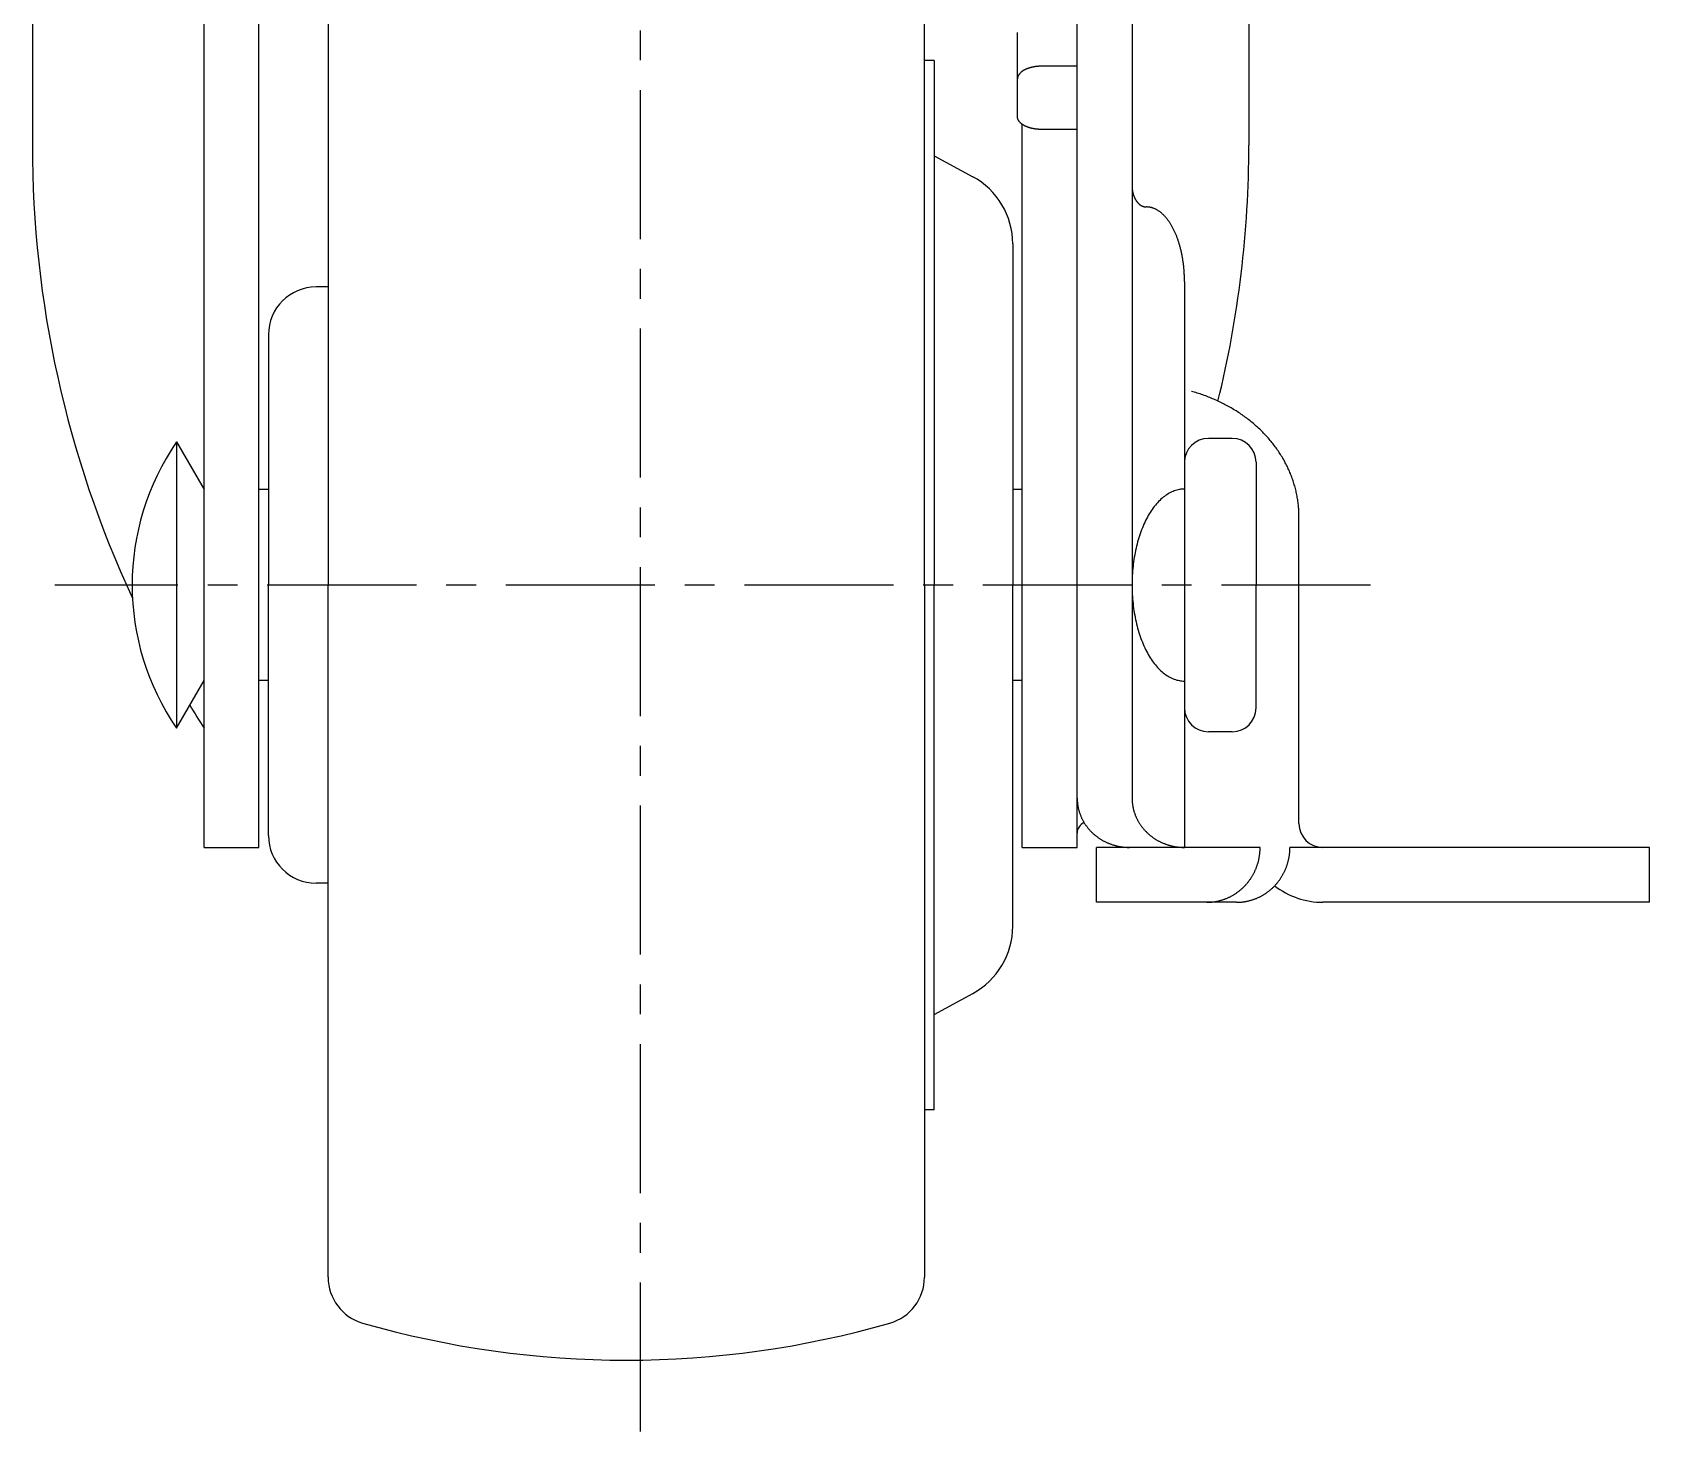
# Model space of a CAD drawing. Extents: x 1 to 225, y -6 to 248.
# Drawn here: x 25.1 to 92.9, y 44.5 to 103.2 of the extents above; entities that cross this region are included whole.
import ezdxf

# ---------------------------------------------------------------- set-up
doc = ezdxf.new("R2010")
doc.units = 0
doc.header["$LTSCALE"] = 5
doc.linetypes.add('CENTER', pattern=[2, 1.25, -0.25, 0.25, -0.25])
doc.layers.get('0').update_dxf_attribs({"linetype": 'CONTINUOUS'})
doc.layers.add('CENTER', color=1, linetype='CENTER')

msp = doc.modelspace()

# ---------------------------------------------------------------- linework, layer by layer
at = {"color": 7, "linetype": 'CONTINUOUS'}
for p, q in [((25.058877, 122.14), (25.058877, 98.447997)), ((32.258877, 69), (32.258877, 115.008858)), ((34.558877, 69), (34.558877, 115.01761)), ((68.858877, 69), (68.858877, 115.008858)), ((71.158877, 113.189873), (71.158877, 71.070846)), ((37.458877, 109.020542), (37.458877, 80)), ((62.458877, 80), (62.458877, 109.020542)), ((76.058877, 104.402579), (76.058877, 98.447997)), ((66.358877, 99.633305), (66.358877, 103.173574)), ((62.858877, 102), (62.458877, 102)), ((62.858877, 102), (62.858877, 80)), ((68.858877, 101.752982), (67.358877, 101.752982)), ((66.558877, 69), (66.558877, 99.315354)), ((68.858877, 99.103386), (67.358877, 99.103386)), ((62.858877, 98), (64.481162, 97.122619)), ((66.158877, 94.307899), (66.158877, 80)), ((37.458877, 92.5), (36.958877, 92.5)), ((73.358877, 92.73), (73.358877, 69)), ((34.958877, 90.5), (34.958877, 80)), ((75.358877, 86.15), (74.358877, 86.15)), ((31.104176, 86), (31.104176, 74)), ((31.104176, 86), (32.258877, 84)), ((76.358877, 85.15), (76.358877, 80)), ((34.958877, 84), (34.558877, 84)), ((66.558877, 84), (66.158877, 84)), ((78.158877, 70), (78.158877, 82.863641)), ((34.958877, 69.5), (34.958877, 80)), ((37.458877, 50.979458), (37.458877, 80)), ((62.458877, 80), (62.458877, 50.979458)), ((62.858877, 58), (62.858877, 80)), ((66.158877, 65.692101), (66.158877, 80)), ((76.358877, 74.85), (76.358877, 80)), ((31.104176, 74), (32.258877, 76)), ((34.958877, 76), (34.558877, 76)), ((66.558877, 76), (66.158877, 76)), ((75.358877, 73.85), (74.358877, 73.85)), ((32.258877, 69), (34.558877, 69)), ((66.558877, 69), (68.858877, 69)), ((76.528877, 69), (69.668877, 69)), ((69.668877, 66.7), (69.668877, 69)), ((92.858877, 69), (77.778877, 69)), ((92.858877, 66.7), (92.858877, 69)), ((37.458877, 67.5), (36.958877, 67.5)), ((75.538877, 66.7), (69.668877, 66.7)), ((92.858877, 66.7), (79.158877, 66.7)), ((62.858877, 62), (64.481162, 62.877381)), ((62.858877, 58), (62.458877, 58))]:
    msp.add_line(p, q, dxfattribs=at)
for points in [[(67.3589, 101.753, 0), (67.3466, 101.753, 0), (67.3343, 101.753, 0), (67.3221, 101.753, 0), (67.3098, 101.752, 0), (67.2976, 101.752, 0), (67.2853, 101.752, 0), (67.2731, 101.751, 0), (67.2609, 101.75, 0), (67.2487, 101.75, 0), (67.2365, 101.749, 0), (67.2243, 101.748, 0), (67.2121, 101.747, 0), (67.2, 101.746, 0), (67.1879, 101.745, 0), (67.1758, 101.744, 0), (67.1638, 101.743, 0), (67.1518, 101.741, 0), (67.1398, 101.74, 0), (67.1278, 101.739, 0), (67.1159, 101.737, 0), (67.104, 101.735, 0), (67.0922, 101.734, 0), (67.0804, 101.732, 0), (67.0686, 101.73, 0), (67.0569, 101.728, 0), (67.0452, 101.726, 0), (67.0336, 101.724, 0), (67.022, 101.722, 0), (67.0105, 101.72, 0), (66.999, 101.717, 0), (66.9876, 101.715, 0), (66.9762, 101.713, 0), (66.9649, 101.71, 0), (66.9536, 101.708, 0), (66.9424, 101.705, 0), (66.9313, 101.702, 0), (66.9203, 101.699, 0), (66.9093, 101.696, 0), (66.8983, 101.693, 0), (66.8875, 101.69, 0), (66.8767, 101.687, 0), (66.866, 101.684, 0), (66.8553, 101.681, 0), (66.8448, 101.678, 0), (66.8343, 101.674, 0), (66.8239, 101.671, 0), (66.8136, 101.667, 0), (66.8033, 101.664, 0), (66.7931, 101.66, 0), (66.7831, 101.656, 0), (66.7731, 101.653, 0), (66.7632, 101.649, 0), (66.7534, 101.645, 0), (66.7436, 101.641, 0), (66.734, 101.637, 0), (66.7245, 101.633, 0), (66.715, 101.629, 0), (66.7057, 101.624, 0), (66.6965, 101.62, 0), (66.6873, 101.616, 0), (66.6783, 101.611, 0), (66.6693, 101.607, 0), (66.6605, 101.602, 0), (66.6518, 101.598, 0), (66.6431, 101.593, 0), (66.6346, 101.588, 0), (66.6262, 101.584, 0), (66.6179, 101.579, 0), (66.6097, 101.574, 0), (66.6017, 101.569, 0), (66.5937, 101.564, 0), (66.5859, 101.559, 0), (66.5781, 101.554, 0), (66.5705, 101.549, 0), (66.563, 101.544, 0), (66.5557, 101.539, 0), (66.5484, 101.533, 0), (66.5413, 101.528, 0), (66.5343, 101.523, 0), (66.5274, 101.517, 0), (66.5207, 101.512, 0), (66.514, 101.507, 0), (66.5075, 101.501, 0), (66.5011, 101.495, 0), (66.4949, 101.49, 0), (66.4888, 101.484, 0), (66.4828, 101.479, 0), (66.477, 101.473, 0), (66.4712, 101.467, 0), (66.4657, 101.461, 0), (66.4602, 101.455, 0), (66.4549, 101.45, 0), (66.4497, 101.444, 0), (66.4447, 101.438, 0), (66.4398, 101.432, 0), (66.435, 101.426, 0), (66.4304, 101.42, 0), (66.4259, 101.414, 0), (66.4215, 101.408, 0), (66.4173, 101.402, 0), (66.4133, 101.395, 0), (66.4093, 101.389, 0), (66.4056, 101.383, 0), (66.4019, 101.377, 0), (66.3984, 101.371, 0), (66.3951, 101.364, 0), (66.3919, 101.358, 0), (66.3888, 101.352, 0), (66.3859, 101.346, 0), (66.3832, 101.339, 0), (66.3806, 101.333, 0), (66.3781, 101.326, 0), (66.3758, 101.32, 0), (66.3736, 101.314, 0), (66.3716, 101.307, 0), (66.3697, 101.301, 0), (66.368, 101.294, 0), (66.3664, 101.288, 0), (66.365, 101.281, 0), (66.3637, 101.275, 0), (66.3626, 101.269, 0), (66.3616, 101.262, 0), (66.3608, 101.256, 0), (66.3601, 101.249, 0), (66.3596, 101.243, 0), (66.3592, 101.236, 0), (66.359, 101.23, 0), (66.3589, 101.223, 0)], [(67.3589, 99.1034, 0), (67.3466, 99.1034, 0), (67.3343, 99.1035, 0), (67.3221, 99.1037, 0), (67.3098, 99.104, 0), (67.2976, 99.1044, 0), (67.2853, 99.1048, 0), (67.2731, 99.1053, 0), (67.2609, 99.1059, 0), (67.2487, 99.1066, 0), (67.2365, 99.1074, 0), (67.2243, 99.1082, 0), (67.2121, 99.1091, 0), (67.2, 99.1101, 0), (67.1879, 99.1112, 0), (67.1758, 99.1123, 0), (67.1638, 99.1136, 0), (67.1518, 99.1149, 0), (67.1398, 99.1163, 0), (67.1278, 99.1177, 0), (67.1159, 99.1193, 0), (67.104, 99.1209, 0), (67.0922, 99.1226, 0), (67.0804, 99.1244, 0), (67.0686, 99.1262, 0), (67.0569, 99.1281, 0), (67.0452, 99.1301, 0), (67.0336, 99.1322, 0), (67.022, 99.1344, 0), (67.0105, 99.1366, 0), (66.999, 99.1389, 0), (66.9876, 99.1413, 0), (66.9762, 99.1437, 0), (66.9649, 99.1462, 0), (66.9536, 99.1488, 0), (66.9424, 99.1515, 0), (66.9313, 99.1543, 0), (66.9203, 99.1571, 0), (66.9093, 99.16, 0), (66.8983, 99.1629, 0), (66.8875, 99.166, 0), (66.8767, 99.1691, 0), (66.866, 99.1722, 0), (66.8553, 99.1755, 0), (66.8448, 99.1788, 0), (66.8343, 99.1822, 0), (66.8239, 99.1856, 0), (66.8136, 99.1891, 0), (66.8033, 99.1927, 0), (66.7931, 99.1963, 0), (66.7831, 99.2001, 0), (66.7731, 99.2038, 0), (66.7632, 99.2077, 0), (66.7534, 99.2116, 0), (66.7436, 99.2155, 0), (66.734, 99.2196, 0), (66.7245, 99.2237, 0), (66.715, 99.2278, 0), (66.7057, 99.232, 0), (66.6965, 99.2363, 0), (66.6873, 99.2407, 0), (66.6783, 99.2451, 0), (66.6693, 99.2495, 0), (66.6605, 99.254, 0), (66.6518, 99.2586, 0), (66.6431, 99.2632, 0), (66.6346, 99.2679, 0), (66.6262, 99.2726, 0), (66.6179, 99.2774, 0), (66.6097, 99.2823, 0), (66.6017, 99.2872, 0), (66.5937, 99.2921, 0), (66.5859, 99.2971, 0), (66.5781, 99.3022, 0), (66.5705, 99.3073, 0), (66.563, 99.3124, 0), (66.5557, 99.3176, 0), (66.5484, 99.3229, 0), (66.5413, 99.3282, 0), (66.5343, 99.3335, 0), (66.5274, 99.3389, 0), (66.5207, 99.3443, 0), (66.514, 99.3498, 0), (66.5075, 99.3553, 0), (66.5011, 99.3609, 0), (66.4949, 99.3665, 0), (66.4888, 99.3721, 0), (66.4828, 99.3778, 0), (66.477, 99.3835, 0), (66.4712, 99.3893, 0), (66.4657, 99.395, 0), (66.4602, 99.4009, 0), (66.4549, 99.4067, 0), (66.4497, 99.4126, 0), (66.4447, 99.4186, 0), (66.4398, 99.4245, 0), (66.435, 99.4305, 0), (66.4304, 99.4365, 0), (66.4259, 99.4426, 0), (66.4215, 99.4487, 0), (66.4173, 99.4548, 0), (66.4133, 99.4609, 0), (66.4093, 99.4671, 0), (66.4056, 99.4733, 0), (66.4019, 99.4795, 0), (66.3984, 99.4857, 0), (66.3951, 99.492, 0), (66.3919, 99.4982, 0), (66.3888, 99.5045, 0), (66.3859, 99.5109, 0), (66.3832, 99.5172, 0), (66.3806, 99.5236, 0), (66.3781, 99.5299, 0), (66.3758, 99.5363, 0), (66.3736, 99.5427, 0), (66.3716, 99.5491, 0), (66.3697, 99.5555, 0), (66.368, 99.562, 0), (66.3664, 99.5684, 0), (66.365, 99.5749, 0), (66.3637, 99.5814, 0), (66.3626, 99.5878, 0), (66.3616, 99.5943, 0), (66.3608, 99.6008, 0), (66.3601, 99.6073, 0), (66.3596, 99.6138, 0), (66.3592, 99.6203, 0), (66.359, 99.6268, 0), (66.3589, 99.6333, 0)], [(71.1589, 96.7466, 0), (71.1589, 96.7357, 0), (71.1591, 96.7247, 0), (71.1593, 96.7137, 0), (71.1596, 96.7028, 0), (71.16, 96.6918, 0), (71.1605, 96.6809, 0), (71.1611, 96.6699, 0), (71.1618, 96.659, 0), (71.1625, 96.6481, 0), (71.1634, 96.6372, 0), (71.1643, 96.6263, 0), (71.1654, 96.6154, 0), (71.1665, 96.6046, 0), (71.1677, 96.5938, 0), (71.169, 96.583, 0), (71.1704, 96.5722, 0), (71.1719, 96.5614, 0), (71.1735, 96.5507, 0), (71.1751, 96.54, 0), (71.1769, 96.5294, 0), (71.1787, 96.5187, 0), (71.1806, 96.5081, 0), (71.1826, 96.4976, 0), (71.1847, 96.4871, 0), (71.1869, 96.4766, 0), (71.1892, 96.4662, 0), (71.1915, 96.4558, 0), (71.194, 96.4454, 0), (71.1965, 96.4351, 0), (71.1991, 96.4248, 0), (71.2018, 96.4146, 0), (71.2045, 96.4045, 0), (71.2074, 96.3943, 0), (71.2104, 96.3843, 0), (71.2134, 96.3743, 0), (71.2165, 96.3643, 0), (71.2197, 96.3544, 0), (71.2229, 96.3446, 0), (71.2263, 96.3348, 0), (71.2297, 96.3251, 0), (71.2332, 96.3155, 0), (71.2368, 96.3059, 0), (71.2405, 96.2964, 0), (71.2442, 96.2869, 0), (71.2481, 96.2776, 0), (71.252, 96.2683, 0), (71.2559, 96.259, 0), (71.26, 96.2499, 0), (71.2641, 96.2408, 0), (71.2683, 96.2318, 0), (71.2726, 96.2228, 0), (71.277, 96.214, 0), (71.2814, 96.2052, 0), (71.2859, 96.1965, 0), (71.2904, 96.1879, 0), (71.2951, 96.1794, 0), (71.2998, 96.1709, 0), (71.3046, 96.1626, 0), (71.3094, 96.1543, 0), (71.3143, 96.1461, 0), (71.3193, 96.1381, 0), (71.3243, 96.1301, 0), (71.3294, 96.1222, 0), (71.3346, 96.1144, 0), (71.3399, 96.1067, 0), (71.3452, 96.099, 0), (71.3505, 96.0915, 0), (71.3559, 96.0841, 0), (71.3614, 96.0768, 0), (71.367, 96.0696, 0), (71.3726, 96.0624, 0), (71.3782, 96.0554, 0), (71.384, 96.0485, 0), (71.3897, 96.0417, 0), (71.3956, 96.035, 0), (71.4015, 96.0284, 0), (71.4074, 96.022, 0), (71.4134, 96.0156, 0), (71.4194, 96.0093, 0), (71.4255, 96.0032, 0), (71.4317, 95.9971, 0), (71.4379, 95.9912, 0), (71.4441, 95.9854, 0), (71.4504, 95.9797, 0), (71.4568, 95.9741, 0), (71.4631, 95.9686, 0), (71.4696, 95.9633, 0), (71.476, 95.9581, 0), (71.4826, 95.9529, 0), (71.4891, 95.9479, 0), (71.4957, 95.9431, 0), (71.5023, 95.9383, 0), (71.509, 95.9337, 0), (71.5157, 95.9292, 0), (71.5225, 95.9248, 0), (71.5293, 95.9205, 0), (71.5361, 95.9164, 0), (71.5429, 95.9124, 0), (71.5498, 95.9085, 0), (71.5567, 95.9047, 0), (71.5637, 95.9011, 0), (71.5707, 95.8976, 0), (71.5777, 95.8942, 0), (71.5847, 95.891, 0), (71.5918, 95.8878, 0), (71.5988, 95.8849, 0), (71.606, 95.882, 0), (71.6131, 95.8793, 0), (71.6202, 95.8767, 0), (71.6274, 95.8742, 0), (71.6346, 95.8719, 0), (71.6418, 95.8696, 0), (71.6491, 95.8676, 0), (71.6563, 95.8656, 0), (71.6636, 95.8638, 0), (71.6708, 95.8621, 0), (71.6781, 95.8606, 0), (71.6854, 95.8592, 0), (71.6927, 95.8579, 0), (71.7001, 95.8568, 0), (71.7074, 95.8558, 0), (71.7147, 95.8549, 0), (71.7221, 95.8542, 0), (71.7294, 95.8535, 0), (71.7368, 95.8531, 0), (71.7442, 95.8527, 0), (71.7515, 95.8525, 0), (71.7589, 95.8525, 0)], [(73.3589, 92.73, 0), (73.3588, 92.7683, 0), (73.3584, 92.8066, 0), (73.3578, 92.8449, 0), (73.3569, 92.8832, 0), (73.3559, 92.9215, 0), (73.3545, 92.9597, 0), (73.353, 92.9979, 0), (73.3512, 93.0361, 0), (73.3491, 93.0742, 0), (73.3468, 93.1122, 0), (73.3443, 93.1502, 0), (73.3416, 93.1882, 0), (73.3386, 93.226, 0), (73.3353, 93.2638, 0), (73.3318, 93.3015, 0), (73.3281, 93.3392, 0), (73.3242, 93.3767, 0), (73.32, 93.4141, 0), (73.3156, 93.4515, 0), (73.3109, 93.4887, 0), (73.306, 93.5258, 0), (73.3009, 93.5628, 0), (73.2956, 93.5997, 0), (73.29, 93.6364, 0), (73.2842, 93.673, 0), (73.2781, 93.7095, 0), (73.2718, 93.7458, 0), (73.2653, 93.7819, 0), (73.2586, 93.8179, 0), (73.2517, 93.8538, 0), (73.2445, 93.8894, 0), (73.2371, 93.9249, 0), (73.2295, 93.9602, 0), (73.2216, 93.9954, 0), (73.2135, 94.0303, 0), (73.2053, 94.065, 0), (73.1968, 94.0996, 0), (73.188, 94.1339, 0), (73.1791, 94.168, 0), (73.17, 94.2019, 0), (73.1606, 94.2356, 0), (73.151, 94.2691, 0), (73.1412, 94.3023, 0), (73.1312, 94.3353, 0), (73.121, 94.368, 0), (73.1106, 94.4005, 0), (73.1, 94.4328, 0), (73.0892, 94.4648, 0), (73.0782, 94.4965, 0), (73.067, 94.5279, 0), (73.0556, 94.5591, 0), (73.044, 94.5901, 0), (73.0322, 94.6207, 0), (73.0202, 94.651, 0), (73.0081, 94.6811, 0), (72.9957, 94.7109, 0), (72.9831, 94.7403, 0), (72.9704, 94.7695, 0), (72.9575, 94.7984, 0), (72.9444, 94.8269, 0), (72.9311, 94.8552, 0), (72.9177, 94.8831, 0), (72.904, 94.9107, 0), (72.8902, 94.9379, 0), (72.8763, 94.9648, 0), (72.8621, 94.9914, 0), (72.8478, 95.0177, 0), (72.8334, 95.0436, 0), (72.8187, 95.0692, 0), (72.804, 95.0944, 0), (72.789, 95.1192, 0), (72.7739, 95.1437, 0), (72.7587, 95.1678, 0), (72.7432, 95.1916, 0), (72.7277, 95.215, 0), (72.712, 95.238, 0), (72.6962, 95.2606, 0), (72.6802, 95.2829, 0), (72.664, 95.3048, 0), (72.6478, 95.3262, 0), (72.6314, 95.3473, 0), (72.6149, 95.368, 0), (72.5982, 95.3883, 0), (72.5814, 95.4082, 0), (72.5645, 95.4277, 0), (72.5475, 95.4468, 0), (72.5304, 95.4655, 0), (72.5131, 95.4838, 0), (72.4957, 95.5016, 0), (72.4783, 95.5191, 0), (72.4607, 95.5361, 0), (72.443, 95.5527, 0), (72.4252, 95.5688, 0), (72.4073, 95.5846, 0), (72.3893, 95.5999, 0), (72.3712, 95.6148, 0), (72.353, 95.6292, 0), (72.3347, 95.6432, 0), (72.3163, 95.6568, 0), (72.2979, 95.6699, 0), (72.2794, 95.6826, 0), (72.2608, 95.6949, 0), (72.2421, 95.7067, 0), (72.2233, 95.718, 0), (72.2045, 95.7289, 0), (72.1856, 95.7394, 0), (72.1667, 95.7494, 0), (72.1476, 95.7589, 0), (72.1286, 95.768, 0), (72.1094, 95.7766, 0), (72.0903, 95.7848, 0), (72.071, 95.7925, 0), (72.0517, 95.7997, 0), (72.0324, 95.8065, 0), (72.013, 95.8128, 0), (71.9936, 95.8187, 0), (71.9742, 95.8241, 0), (71.9547, 95.829, 0), (71.9352, 95.8334, 0), (71.9157, 95.8374, 0), (71.8962, 95.841, 0), (71.8766, 95.844, 0), (71.857, 95.8466, 0), (71.8374, 95.8487, 0), (71.8178, 95.8504, 0), (71.7981, 95.8515, 0), (71.7785, 95.8522, 0), (71.7589, 95.8525, 0)], [(78.1589, 82.8636, 0), (78.1586, 82.9179, 0), (78.1576, 82.9721, 0), (78.156, 83.0264, 0), (78.1538, 83.0806, 0), (78.151, 83.1348, 0), (78.1476, 83.1889, 0), (78.1435, 83.2431, 0), (78.1388, 83.2972, 0), (78.1334, 83.3512, 0), (78.1274, 83.4052, 0), (78.1209, 83.4592, 0), (78.1136, 83.5131, 0), (78.1058, 83.5669, 0), (78.0973, 83.6207, 0), (78.0882, 83.6744, 0), (78.0785, 83.728, 0), (78.0682, 83.7816, 0), (78.0572, 83.835, 0), (78.0457, 83.8884, 0), (78.0335, 83.9416, 0), (78.0207, 83.9948, 0), (78.0072, 84.0478, 0), (77.9932, 84.1007, 0), (77.9785, 84.1536, 0), (77.9633, 84.2062, 0), (77.9474, 84.2588, 0), (77.9309, 84.3112, 0), (77.9138, 84.3635, 0), (77.8961, 84.4157, 0), (77.8778, 84.4676, 0), (77.8589, 84.5195, 0), (77.8394, 84.5712, 0), (77.8193, 84.6227, 0), (77.7986, 84.674, 0), (77.7774, 84.7252, 0), (77.7555, 84.7762, 0), (77.733, 84.827, 0), (77.7099, 84.8776, 0), (77.6863, 84.928, 0), (77.6621, 84.9783, 0), (77.6372, 85.0283, 0), (77.6119, 85.0781, 0), (77.5859, 85.1277, 0), (77.5593, 85.1771, 0), (77.5322, 85.2262, 0), (77.5046, 85.2752, 0), (77.4763, 85.3239, 0), (77.4475, 85.3723, 0), (77.4181, 85.4206, 0), (77.3882, 85.4685, 0), (77.3577, 85.5163, 0), (77.3267, 85.5637, 0), (77.2951, 85.611, 0), (77.263, 85.6579, 0), (77.2303, 85.7046, 0), (77.1971, 85.751, 0), (77.1633, 85.7971, 0), (77.129, 85.843, 0), (77.0942, 85.8885, 0), (77.0589, 85.9338, 0), (77.023, 85.9788, 0), (76.9866, 86.0234, 0), (76.9497, 86.0678, 0), (76.9123, 86.1119, 0), (76.8744, 86.1556, 0), (76.836, 86.1991, 0), (76.797, 86.2422, 0), (76.7576, 86.285, 0), (76.7177, 86.3274, 0), (76.6773, 86.3695, 0), (76.6364, 86.4113, 0), (76.595, 86.4528, 0), (76.5532, 86.4939, 0), (76.5108, 86.5346, 0), (76.468, 86.575, 0), (76.4247, 86.6151, 0), (76.381, 86.6548, 0), (76.3368, 86.6941, 0), (76.2922, 86.733, 0), (76.2471, 86.7716, 0), (76.2015, 86.8098, 0), (76.1556, 86.8476, 0), (76.1091, 86.885, 0), (76.0623, 86.9221, 0), (76.015, 86.9588, 0), (75.9673, 86.995, 0), (75.9192, 87.0309, 0), (75.8707, 87.0664, 0), (75.8217, 87.1014, 0), (75.7724, 87.1361, 0), (75.7226, 87.1703, 0), (75.6725, 87.2042, 0), (75.622, 87.2376, 0), (75.5711, 87.2706, 0), (75.5198, 87.3031, 0), (75.4681, 87.3353, 0), (75.4161, 87.367, 0), (75.3637, 87.3983, 0), (75.3109, 87.4291, 0), (75.2578, 87.4595, 0), (75.2043, 87.4895, 0), (75.1505, 87.519, 0), (75.0963, 87.5481, 0), (75.0419, 87.5767, 0), (74.987, 87.6048, 0), (74.9319, 87.6326, 0), (74.8764, 87.6598, 0), (74.8207, 87.6866, 0), (74.7646, 87.7129, 0), (74.7082, 87.7388, 0), (74.6515, 87.7642, 0), (74.5945, 87.7891, 0), (74.5373, 87.8135, 0), (74.4797, 87.8375, 0), (74.4219, 87.861, 0), (74.3638, 87.884, 0), (74.3055, 87.9065, 0), (74.2469, 87.9286, 0), (74.188, 87.9501, 0), (74.1289, 87.9712, 0), (74.0696, 87.9918, 0), (74.01, 88.0118, 0), (73.9502, 88.0314, 0), (73.8901, 88.0505, 0), (73.8299, 88.0691, 0), (73.7694, 88.0872, 0), (73.7087, 88.1048, 0), (73.6479, 88.1219, 0)], [(73.3589, 84.0246, 0), (73.3049, 84.0234, 0), (73.2509, 84.0197, 0), (73.197, 84.0137, 0), (73.1432, 84.0052, 0), (73.0896, 83.9943, 0), (73.0361, 83.981, 0), (72.9828, 83.9653, 0), (72.9297, 83.9472, 0), (72.8769, 83.9268, 0), (72.8243, 83.904, 0), (72.7721, 83.8788, 0), (72.7203, 83.8513, 0), (72.6688, 83.8214, 0), (72.6177, 83.7893, 0), (72.5671, 83.7549, 0), (72.517, 83.7182, 0), (72.4673, 83.6793, 0), (72.4183, 83.6382, 0), (72.3697, 83.5948, 0), (72.3218, 83.5494, 0), (72.2745, 83.5017, 0), (72.2278, 83.452, 0), (72.1819, 83.4002, 0), (72.1366, 83.3463, 0), (72.0921, 83.2904, 0), (72.0483, 83.2326, 0), (72.0054, 83.1728, 0), (71.9632, 83.111, 0), (71.9219, 83.0474, 0), (71.8814, 82.982, 0), (71.8419, 82.9148, 0), (71.8032, 82.8458, 0), (71.7655, 82.7751, 0), (71.7288, 82.7027, 0), (71.693, 82.6287, 0), (71.6583, 82.5532, 0), (71.6245, 82.476, 0), (71.5918, 82.3974, 0), (71.5602, 82.3174, 0), (71.5296, 82.2359, 0), (71.5002, 82.1531, 0), (71.4719, 82.069, 0), (71.4447, 81.9837, 0), (71.4186, 81.8972, 0), (71.3938, 81.8095, 0), (71.3701, 81.7207, 0), (71.3476, 81.6309, 0), (71.3263, 81.5401, 0), (71.3063, 81.4484, 0), (71.2875, 81.3558, 0), (71.2699, 81.2624, 0), (71.2536, 81.1683, 0), (71.2386, 81.0734, 0), (71.2248, 80.9779, 0), (71.2123, 80.8818, 0), (71.2011, 80.7852, 0), (71.1913, 80.688, 0), (71.1827, 80.5905, 0), (71.1754, 80.4927, 0), (71.1695, 80.3945, 0), (71.1648, 80.2961, 0), (71.1615, 80.1975, 0), (71.1595, 80.0988, 0), (71.1589, 80, 0), (71.1595, 79.9012, 0), (71.1615, 79.8025, 0), (71.1648, 79.7039, 0), (71.1695, 79.6055, 0), (71.1754, 79.5073, 0), (71.1827, 79.4095, 0), (71.1913, 79.312, 0), (71.2011, 79.2148, 0), (71.2123, 79.1182, 0), (71.2248, 79.0221, 0), (71.2386, 78.9266, 0), (71.2536, 78.8317, 0), (71.2699, 78.7376, 0), (71.2875, 78.6442, 0), (71.3063, 78.5516, 0), (71.3263, 78.4599, 0), (71.3476, 78.3691, 0), (71.3701, 78.2793, 0), (71.3938, 78.1905, 0), (71.4186, 78.1028, 0), (71.4447, 78.0163, 0), (71.4719, 77.931, 0), (71.5002, 77.8469, 0), (71.5296, 77.7641, 0), (71.5602, 77.6826, 0), (71.5918, 77.6026, 0), (71.6245, 77.524, 0), (71.6583, 77.4468, 0), (71.693, 77.3713, 0), (71.7288, 77.2973, 0), (71.7655, 77.2249, 0), (71.8032, 77.1542, 0), (71.8419, 77.0852, 0), (71.8814, 77.018, 0), (71.9219, 76.9526, 0), (71.9632, 76.889, 0), (72.0054, 76.8272, 0), (72.0483, 76.7674, 0), (72.0921, 76.7096, 0), (72.1366, 76.6537, 0), (72.1819, 76.5998, 0), (72.2278, 76.548, 0), (72.2745, 76.4983, 0), (72.3218, 76.4506, 0), (72.3697, 76.4052, 0), (72.4183, 76.3618, 0), (72.4673, 76.3207, 0), (72.517, 76.2818, 0), (72.5671, 76.2451, 0), (72.6177, 76.2107, 0), (72.6688, 76.1786, 0), (72.7203, 76.1487, 0), (72.7721, 76.1212, 0), (72.8243, 76.096, 0), (72.8769, 76.0732, 0), (72.9297, 76.0528, 0), (72.9828, 76.0347, 0), (73.0361, 76.019, 0), (73.0896, 76.0057, 0), (73.1432, 75.9948, 0), (73.197, 75.9863, 0), (73.2509, 75.9803, 0), (73.3049, 75.9766, 0), (73.3589, 75.9754, 0)], [(68.8589, 71.0708, 0), (68.859, 71.0454, 0), (68.8595, 71.02, 0), (68.8604, 70.9946, 0), (68.8615, 70.9692, 0), (68.863, 70.9439, 0), (68.8648, 70.9185, 0), (68.867, 70.8932, 0), (68.8695, 70.8679, 0), (68.8723, 70.8426, 0), (68.8754, 70.8174, 0), (68.8789, 70.7922, 0), (68.8827, 70.767, 0), (68.8868, 70.7419, 0), (68.8913, 70.7168, 0), (68.896, 70.6918, 0), (68.9011, 70.6668, 0), (68.9066, 70.642, 0), (68.9123, 70.6171, 0), (68.9184, 70.5924, 0), (68.9248, 70.5677, 0), (68.9315, 70.5431, 0), (68.9386, 70.5185, 0), (68.9459, 70.4941, 0), (68.9536, 70.4697, 0), (68.9616, 70.4454, 0), (68.9699, 70.4213, 0), (68.9785, 70.3972, 0), (68.9875, 70.3732, 0), (68.9967, 70.3493, 0), (69.0063, 70.3256, 0), (69.0162, 70.3019, 0), (69.0263, 70.2784, 0), (69.0368, 70.2549, 0), (69.0476, 70.2317, 0), (69.0587, 70.2085, 0), (69.0701, 70.1854, 0), (69.0818, 70.1625, 0), (69.0938, 70.1398, 0), (69.1061, 70.1171, 0), (69.1187, 70.0947, 0), (69.1315, 70.0723, 0), (69.1447, 70.0501, 0), (69.1581, 70.0281, 0), (69.1719, 70.0062, 0), (69.1859, 69.9845, 0), (69.2002, 69.9629, 0), (69.2148, 69.9416, 0), (69.2296, 69.9203, 0), (69.2448, 69.8993, 0), (69.2602, 69.8784, 0), (69.2759, 69.8577, 0), (69.2918, 69.8372, 0), (69.308, 69.8169, 0), (69.3245, 69.7968, 0), (69.3413, 69.7769, 0), (69.3583, 69.7571, 0), (69.3755, 69.7376, 0), (69.393, 69.7182, 0), (69.4108, 69.6991, 0), (69.4288, 69.6802, 0), (69.447, 69.6614, 0), (69.4655, 69.6429, 0), (69.4843, 69.6246, 0), (69.5032, 69.6065, 0), (69.5224, 69.5887, 0), (69.5419, 69.571, 0), (69.5616, 69.5536, 0), (69.5814, 69.5365, 0), (69.6016, 69.5195, 0), (69.6219, 69.5028, 0), (69.6424, 69.4863, 0), (69.6632, 69.4701, 0), (69.6842, 69.4541, 0), (69.7054, 69.4383, 0), (69.7268, 69.4228, 0), (69.7483, 69.4075, 0), (69.7701, 69.3925, 0), (69.7921, 69.3778, 0), (69.8143, 69.3632, 0), (69.8366, 69.349, 0), (69.8592, 69.335, 0), (69.8819, 69.3213, 0), (69.9048, 69.3078, 0), (69.9279, 69.2946, 0), (69.9511, 69.2817, 0), (69.9745, 69.269, 0), (69.9981, 69.2566, 0), (70.0218, 69.2445, 0), (70.0457, 69.2327, 0), (70.0697, 69.2211, 0), (70.0939, 69.2098, 0), (70.1183, 69.1988, 0), (70.1427, 69.1881, 0), (70.1673, 69.1777, 0), (70.1921, 69.1675, 0), (70.217, 69.1576, 0), (70.242, 69.1481, 0), (70.2671, 69.1388, 0), (70.2924, 69.1298, 0), (70.3177, 69.1211, 0), (70.3432, 69.1126, 0), (70.3688, 69.1045, 0), (70.3945, 69.0967, 0), (70.4203, 69.0892, 0), (70.4461, 69.0819, 0), (70.4721, 69.075, 0), (70.4982, 69.0684, 0), (70.5243, 69.0621, 0), (70.5505, 69.056, 0), (70.5769, 69.0503, 0), (70.6032, 69.0449, 0), (70.6297, 69.0398, 0), (70.6562, 69.035, 0), (70.6828, 69.0305, 0), (70.7094, 69.0263, 0), (70.7361, 69.0224, 0), (70.7628, 69.0188, 0), (70.7896, 69.0156, 0), (70.8164, 69.0126, 0), (70.8432, 69.01, 0), (70.8701, 69.0076, 0), (70.897, 69.0056, 0), (70.924, 69.0039, 0), (70.9509, 69.0025, 0), (70.9779, 69.0014, 0), (71.0049, 69.0006, 0), (71.0319, 69.0002, 0), (71.0589, 69, 0)], [(71.1589, 71.0708, 0), (71.159, 71.0454, 0), (71.1595, 71.02, 0), (71.1604, 70.9946, 0), (71.1615, 70.9692, 0), (71.163, 70.9439, 0), (71.1648, 70.9185, 0), (71.167, 70.8932, 0), (71.1695, 70.8679, 0), (71.1723, 70.8426, 0), (71.1754, 70.8174, 0), (71.1789, 70.7922, 0), (71.1827, 70.767, 0), (71.1868, 70.7419, 0), (71.1913, 70.7168, 0), (71.196, 70.6918, 0), (71.2011, 70.6668, 0), (71.2066, 70.642, 0), (71.2123, 70.6171, 0), (71.2184, 70.5924, 0), (71.2248, 70.5677, 0), (71.2315, 70.5431, 0), (71.2386, 70.5185, 0), (71.2459, 70.4941, 0), (71.2536, 70.4697, 0), (71.2616, 70.4454, 0), (71.2699, 70.4213, 0), (71.2785, 70.3972, 0), (71.2875, 70.3732, 0), (71.2967, 70.3493, 0), (71.3063, 70.3256, 0), (71.3162, 70.3019, 0), (71.3263, 70.2784, 0), (71.3368, 70.2549, 0), (71.3476, 70.2317, 0), (71.3587, 70.2085, 0), (71.3701, 70.1854, 0), (71.3818, 70.1625, 0), (71.3938, 70.1398, 0), (71.4061, 70.1171, 0), (71.4187, 70.0947, 0), (71.4315, 70.0723, 0), (71.4447, 70.0501, 0), (71.4581, 70.0281, 0), (71.4719, 70.0062, 0), (71.4859, 69.9845, 0), (71.5002, 69.9629, 0), (71.5148, 69.9416, 0), (71.5296, 69.9203, 0), (71.5448, 69.8993, 0), (71.5602, 69.8784, 0), (71.5759, 69.8577, 0), (71.5918, 69.8372, 0), (71.608, 69.8169, 0), (71.6245, 69.7968, 0), (71.6413, 69.7769, 0), (71.6583, 69.7571, 0), (71.6755, 69.7376, 0), (71.693, 69.7182, 0), (71.7108, 69.6991, 0), (71.7288, 69.6802, 0), (71.747, 69.6614, 0), (71.7655, 69.6429, 0), (71.7843, 69.6246, 0), (71.8032, 69.6065, 0), (71.8224, 69.5887, 0), (71.8419, 69.571, 0), (71.8616, 69.5536, 0), (71.8814, 69.5365, 0), (71.9016, 69.5195, 0), (71.9219, 69.5028, 0), (71.9424, 69.4863, 0), (71.9632, 69.4701, 0), (71.9842, 69.4541, 0), (72.0054, 69.4383, 0), (72.0268, 69.4228, 0), (72.0483, 69.4075, 0), (72.0701, 69.3925, 0), (72.0921, 69.3778, 0), (72.1143, 69.3632, 0), (72.1366, 69.349, 0), (72.1592, 69.335, 0), (72.1819, 69.3213, 0), (72.2048, 69.3078, 0), (72.2279, 69.2946, 0), (72.2511, 69.2817, 0), (72.2745, 69.269, 0), (72.2981, 69.2566, 0), (72.3218, 69.2445, 0), (72.3457, 69.2327, 0), (72.3697, 69.2211, 0), (72.3939, 69.2098, 0), (72.4183, 69.1988, 0), (72.4427, 69.1881, 0), (72.4673, 69.1777, 0), (72.4921, 69.1675, 0), (72.517, 69.1576, 0), (72.542, 69.1481, 0), (72.5671, 69.1388, 0), (72.5924, 69.1298, 0), (72.6177, 69.1211, 0), (72.6432, 69.1126, 0), (72.6688, 69.1045, 0), (72.6945, 69.0967, 0), (72.7203, 69.0892, 0), (72.7461, 69.0819, 0), (72.7721, 69.075, 0), (72.7982, 69.0684, 0), (72.8243, 69.0621, 0), (72.8505, 69.056, 0), (72.8769, 69.0503, 0), (72.9032, 69.0449, 0), (72.9297, 69.0398, 0), (72.9562, 69.035, 0), (72.9828, 69.0305, 0), (73.0094, 69.0263, 0), (73.0361, 69.0224, 0), (73.0628, 69.0188, 0), (73.0896, 69.0156, 0), (73.1164, 69.0126, 0), (73.1432, 69.01, 0), (73.1701, 69.0076, 0), (73.197, 69.0056, 0), (73.224, 69.0039, 0), (73.2509, 69.0025, 0), (73.2779, 69.0014, 0), (73.3049, 69.0006, 0), (73.3319, 69.0002, 0), (73.3589, 69, 0)], [(74.2889, 66.7, 0), (74.3164, 66.7002, 0), (74.3438, 66.7007, 0), (74.3713, 66.7016, 0), (74.3988, 66.7028, 0), (74.4262, 66.7043, 0), (74.4537, 66.7062, 0), (74.4811, 66.7085, 0), (74.5084, 66.7111, 0), (74.5358, 66.714, 0), (74.5631, 66.7173, 0), (74.5903, 66.7209, 0), (74.6176, 66.7249, 0), (74.6447, 66.7292, 0), (74.6718, 66.7339, 0), (74.6989, 66.7389, 0), (74.7259, 66.7442, 0), (74.7528, 66.7499, 0), (74.7797, 66.7559, 0), (74.8064, 66.7622, 0), (74.8332, 66.7689, 0), (74.8598, 66.776, 0), (74.8863, 66.7833, 0), (74.9128, 66.791, 0), (74.9391, 66.799, 0), (74.9654, 66.8074, 0), (74.9915, 66.8161, 0), (75.0176, 66.8251, 0), (75.0435, 66.8344, 0), (75.0693, 66.8441, 0), (75.095, 66.8541, 0), (75.1206, 66.8644, 0), (75.1461, 66.8751, 0), (75.1714, 66.886, 0), (75.1966, 66.8973, 0), (75.2217, 66.9089, 0), (75.2466, 66.9208, 0), (75.2714, 66.933, 0), (75.296, 66.9456, 0), (75.3205, 66.9584, 0), (75.3448, 66.9716, 0), (75.369, 66.985, 0), (75.393, 66.9988, 0), (75.4168, 67.0129, 0), (75.4405, 67.0272, 0), (75.464, 67.0419, 0), (75.4873, 67.0568, 0), (75.5104, 67.0721, 0), (75.5334, 67.0876, 0), (75.5561, 67.1034, 0), (75.5787, 67.1196, 0), (75.6011, 67.1359, 0), (75.6232, 67.1526, 0), (75.6452, 67.1696, 0), (75.667, 67.1868, 0), (75.6886, 67.2043, 0), (75.7099, 67.2221, 0), (75.7311, 67.2401, 0), (75.752, 67.2584, 0), (75.7727, 67.277, 0), (75.7932, 67.2958, 0), (75.8134, 67.3149, 0), (75.8334, 67.3342, 0), (75.8532, 67.3538, 0), (75.8728, 67.3737, 0), (75.8921, 67.3937, 0), (75.9112, 67.4141, 0), (75.93, 67.4346, 0), (75.9486, 67.4554, 0), (75.9669, 67.4764, 0), (75.985, 67.4977, 0), (76.0029, 67.5192, 0), (76.0204, 67.5409, 0), (76.0377, 67.5628, 0), (76.0548, 67.585, 0), (76.0716, 67.6073, 0), (76.0881, 67.6299, 0), (76.1043, 67.6527, 0), (76.1203, 67.6756, 0), (76.136, 67.6988, 0), (76.1514, 67.7222, 0), (76.1665, 67.7458, 0), (76.1813, 67.7695, 0), (76.1959, 67.7934, 0), (76.2102, 67.8176, 0), (76.2242, 67.8419, 0), (76.2379, 67.8663, 0), (76.2513, 67.891, 0), (76.2644, 67.9158, 0), (76.2772, 67.9408, 0), (76.2897, 67.9659, 0), (76.3019, 67.9912, 0), (76.3138, 68.0166, 0), (76.3254, 68.0422, 0), (76.3367, 68.0679, 0), (76.3477, 68.0938, 0), (76.3584, 68.1198, 0), (76.3687, 68.146, 0), (76.3788, 68.1722, 0), (76.3885, 68.1986, 0), (76.3979, 68.2252, 0), (76.407, 68.2518, 0), (76.4158, 68.2785, 0), (76.4243, 68.3054, 0), (76.4324, 68.3323, 0), (76.4402, 68.3594, 0), (76.4477, 68.3866, 0), (76.4549, 68.4138, 0), (76.4617, 68.4411, 0), (76.4683, 68.4686, 0), (76.4744, 68.4961, 0), (76.4803, 68.5236, 0), (76.4858, 68.5513, 0), (76.491, 68.579, 0), (76.4959, 68.6068, 0), (76.5004, 68.6346, 0), (76.5046, 68.6625, 0), (76.5085, 68.6905, 0), (76.512, 68.7185, 0), (76.5152, 68.7465, 0), (76.5181, 68.7746, 0), (76.5206, 68.8027, 0), (76.5228, 68.8308, 0), (76.5247, 68.859, 0), (76.5262, 68.8871, 0), (76.5274, 68.9153, 0), (76.5282, 68.9436, 0), (76.5287, 68.9718, 0), (76.5289, 69, 0)], [(75.5389, 66.7, 0), (75.5664, 66.7002, 0), (75.5938, 66.7007, 0), (75.6213, 66.7016, 0), (75.6488, 66.7028, 0), (75.6762, 66.7043, 0), (75.7037, 66.7062, 0), (75.7311, 66.7085, 0), (75.7584, 66.7111, 0), (75.7858, 66.714, 0), (75.8131, 66.7173, 0), (75.8403, 66.7209, 0), (75.8676, 66.7249, 0), (75.8947, 66.7292, 0), (75.9218, 66.7339, 0), (75.9489, 66.7389, 0), (75.9759, 66.7442, 0), (76.0028, 66.7499, 0), (76.0297, 66.7559, 0), (76.0564, 66.7622, 0), (76.0832, 66.7689, 0), (76.1098, 66.776, 0), (76.1363, 66.7833, 0), (76.1628, 66.791, 0), (76.1891, 66.799, 0), (76.2154, 66.8074, 0), (76.2415, 66.8161, 0), (76.2676, 66.8251, 0), (76.2935, 66.8344, 0), (76.3193, 66.8441, 0), (76.345, 66.8541, 0), (76.3706, 66.8644, 0), (76.3961, 66.8751, 0), (76.4214, 66.886, 0), (76.4466, 66.8973, 0), (76.4717, 66.9089, 0), (76.4966, 66.9208, 0), (76.5214, 66.933, 0), (76.546, 66.9456, 0), (76.5705, 66.9584, 0), (76.5948, 66.9716, 0), (76.619, 66.985, 0), (76.643, 66.9988, 0), (76.6668, 67.0129, 0), (76.6905, 67.0272, 0), (76.714, 67.0419, 0), (76.7373, 67.0568, 0), (76.7604, 67.0721, 0), (76.7834, 67.0876, 0), (76.8061, 67.1034, 0), (76.8287, 67.1196, 0), (76.8511, 67.1359, 0), (76.8732, 67.1526, 0), (76.8952, 67.1696, 0), (76.917, 67.1868, 0), (76.9386, 67.2043, 0), (76.9599, 67.2221, 0), (76.9811, 67.2401, 0), (77.002, 67.2584, 0), (77.0227, 67.277, 0), (77.0432, 67.2958, 0), (77.0634, 67.3149, 0), (77.0834, 67.3342, 0), (77.1032, 67.3538, 0), (77.1228, 67.3737, 0), (77.1421, 67.3937, 0), (77.1612, 67.4141, 0), (77.18, 67.4346, 0), (77.1986, 67.4554, 0), (77.2169, 67.4764, 0), (77.235, 67.4977, 0), (77.2529, 67.5192, 0), (77.2704, 67.5409, 0), (77.2877, 67.5628, 0), (77.3048, 67.585, 0), (77.3216, 67.6073, 0), (77.3381, 67.6299, 0), (77.3543, 67.6527, 0), (77.3703, 67.6756, 0), (77.386, 67.6988, 0), (77.4014, 67.7222, 0), (77.4165, 67.7458, 0), (77.4313, 67.7695, 0), (77.4459, 67.7934, 0), (77.4602, 67.8176, 0), (77.4742, 67.8419, 0), (77.4879, 67.8663, 0), (77.5013, 67.891, 0), (77.5144, 67.9158, 0), (77.5272, 67.9408, 0), (77.5397, 67.9659, 0), (77.5519, 67.9912, 0), (77.5638, 68.0166, 0), (77.5754, 68.0422, 0), (77.5867, 68.0679, 0), (77.5977, 68.0938, 0), (77.6084, 68.1198, 0), (77.6187, 68.146, 0), (77.6288, 68.1722, 0), (77.6385, 68.1986, 0), (77.6479, 68.2252, 0), (77.657, 68.2518, 0), (77.6658, 68.2785, 0), (77.6743, 68.3054, 0), (77.6824, 68.3323, 0), (77.6902, 68.3594, 0), (77.6977, 68.3866, 0), (77.7049, 68.4138, 0), (77.7117, 68.4411, 0), (77.7183, 68.4686, 0), (77.7244, 68.4961, 0), (77.7303, 68.5236, 0), (77.7358, 68.5513, 0), (77.741, 68.579, 0), (77.7459, 68.6068, 0), (77.7504, 68.6346, 0), (77.7546, 68.6625, 0), (77.7585, 68.6905, 0), (77.762, 68.7185, 0), (77.7652, 68.7465, 0), (77.7681, 68.7746, 0), (77.7706, 68.8027, 0), (77.7728, 68.8308, 0), (77.7747, 68.859, 0), (77.7762, 68.8871, 0), (77.7774, 68.9153, 0), (77.7782, 68.9436, 0), (77.7787, 68.9718, 0), (77.7789, 69, 0)]]:
    msp.add_polyline3d(points, dxfattribs=at)
for centre, radius, start, end in [((70.151846, 98.447997), 45.092969, 180, 204.916035), ((30.965908, 98.447997), 45.092969, 346.228789, 0), ((62.958877, 94.307899), 3.2, 0, 61.594139), ((36.958877, 90.5), 2, 90, 180), ((74.358877, 85.15), 1, 90, 180), ((75.358877, 85.15), 1, 0, 90), ((39.836977, 80), 10.595367, 145.508412, 214.491588), ((70.151846, 98.447997), 45.092969, 211.390393, 212.82503), ((74.358877, 74.85), 1, 180, 270), ((75.358877, 74.85), 1, 270, 0), ((69.358877, 69.590568), 0.5, 114.90243, 180), ((79.158877, 70), 1, 180, 270), ((36.958877, 69.5), 2, 180, 270), ((79.158877, 70), 3.3, 232.258692, 270), ((62.958877, 65.692101), 3.2, 298.405861, 0), ((39.458877, 50.979458), 2, 180, 253.959558), ((60.458877, 50.979458), 2, 286.040442, 0), ((49.958877, 87.5), 40, 253.959558, 286.040442)]:
    msp.add_arc(centre, radius, start, end, dxfattribs=at)
at = {"layer": 'CENTER', "color": 1, "linetype": 'CENTER'}
for p, q in [((50.558877, 44.5045), (50.558877, 135.7)), ((81.158877, 80), (26.00519, 80))]:
    msp.add_line(p, q, dxfattribs=at)

doc.saveas('drawing.dxf')
